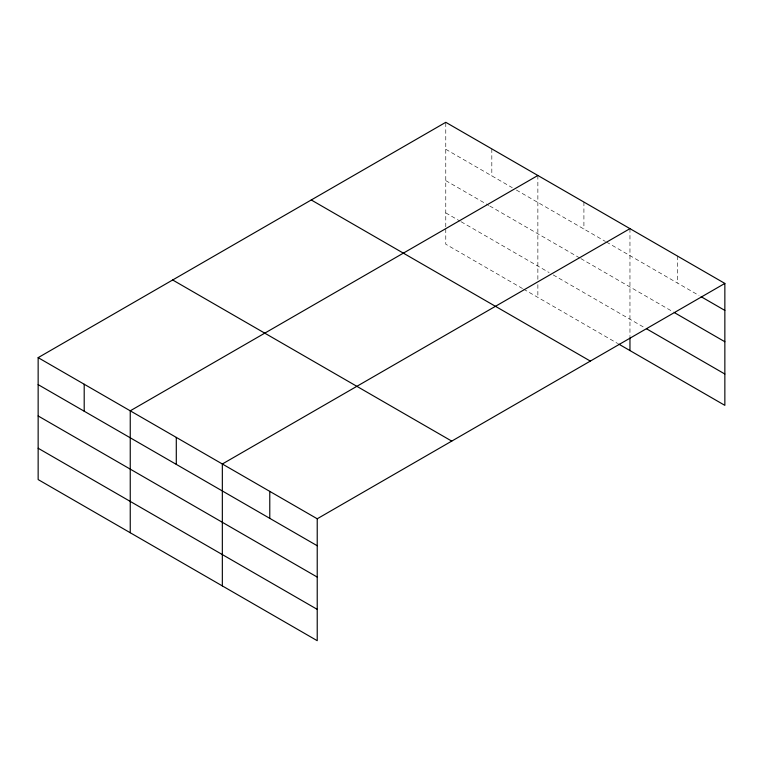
<?xml version="1.0" encoding="UTF-8"?>
<svg xmlns="http://www.w3.org/2000/svg" width="763" height="763" viewBox="0 0 763 763"><rect width="100%" height="100%" fill="white"/><g stroke="black" fill="none" stroke-linecap="round" stroke-linejoin="round"><path stroke-width="0.57" stroke-dasharray="3.81 2.86" d="M445.773 226.821L445.773 122.309M445.773 149.281L512.288 187.688M516.379 190.044L605.402 241.442M606.432 242.033L699.07 295.519M445.773 180.621L488.759 205.428M489.779 206.02L579.823 258.008M580.853 258.6L673.281 311.962M445.773 212.896L460.099 221.165M461.129 221.756L549.131 272.563M553.223 274.928L644.401 327.575M522.521 288.538L445.773 244.227L445.773 227.984M523.542 289.129L617.687 343.484M677.41 256.044L677.41 283.016M629.961 228.652L629.961 336.645M583.914 202.061L583.914 229.043M537.867 175.48L537.867 279.992M537.867 284.637L537.867 297.398M491.82 148.89L491.82 175.871"/><path stroke-width="1.14" d="M618.707 344.075L724.85 405.353L724.85 283.426L445.773 122.309L38.15 357.647L38.15 479.574L317.227 640.691L317.227 518.773L38.15 357.647M537.867 175.48L130.244 410.818L130.244 532.736M629.961 228.652L222.338 463.99L222.338 585.908M317.227 518.773L724.85 283.426M701.13 296.712L724.85 310.407M674.311 312.563L724.85 341.738M646.471 328.767L724.85 374.023M311.256 199.973L590.333 361.09M172.667 279.983L451.744 441.109M38.15 384.628L317.227 545.745M38.15 415.959L317.227 577.076M38.15 448.243L317.227 609.36M629.961 337.809L629.961 350.57M269.778 491.382L269.778 518.354M176.291 437.409L176.291 464.381M84.197 384.237L84.197 411.209"/></g></svg>
